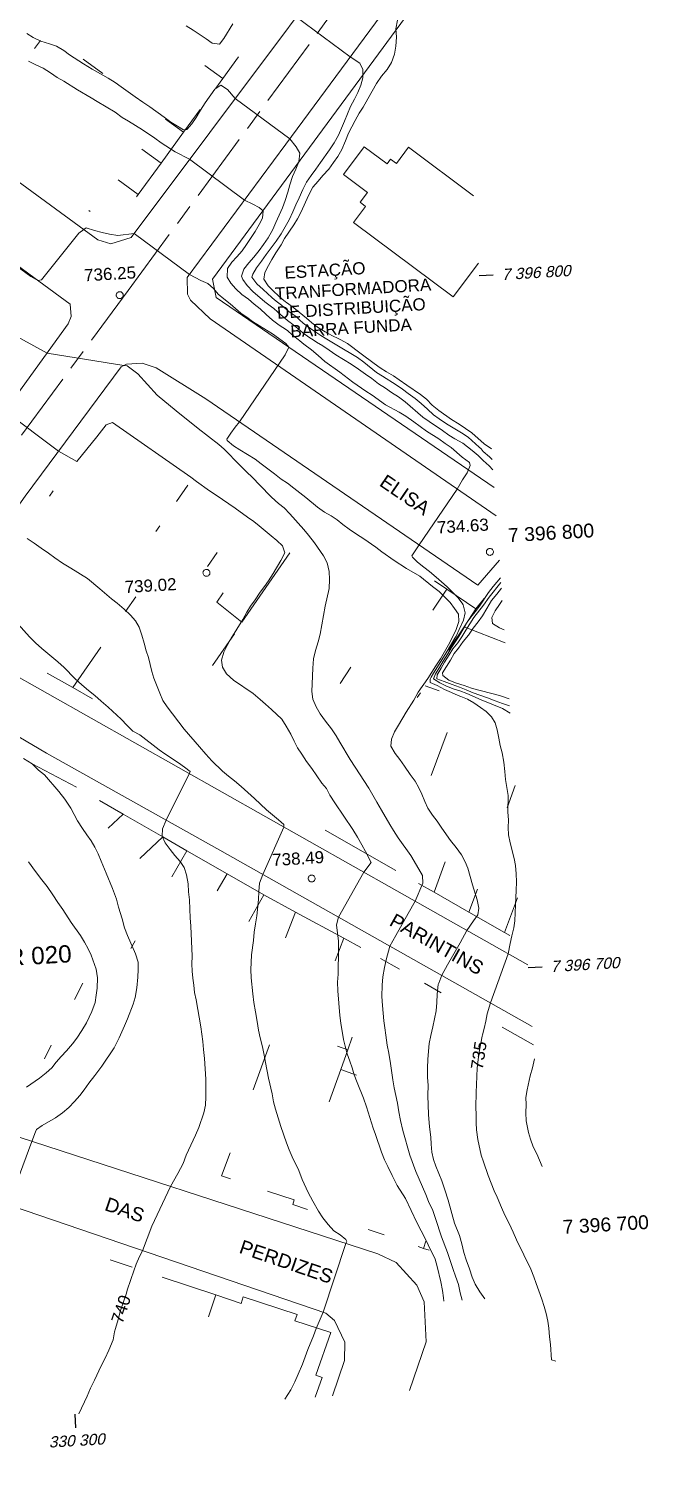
# Model space of a CAD drawing. Header units: metres. Extents: x 329311 to 330425, y 7396637 to 7397287.
# Drawn here: x 330335.9 to 330425.2, y 7396699.6 to 7396906.7 of the extents above; entities that cross this region are included whole.
import ezdxf
from ezdxf.enums import TextEntityAlignment as Align

# ---------------------------------------------------------------- set-up
doc = ezdxf.new("R2010")
doc.units = ezdxf.units.M
doc.linetypes.add('T09', pattern=[17, 10, -2, 3, -2])
doc.layers.get('0').update_dxf_attribs({"lineweight": 18})
for name, color, linetype, lineweight in [('100_SIST_VIARIO_MEIO_FIO', 8, 'Continuous', 18), ('160_P_SIMP_ASF_TOP', 7, 'Continuous', 18), ('168_P_SIMP_PARALE_TOP', 7, 'Continuous', 18), ('206_MURO_E_MURO_ARRIMO', 9, 'Continuous', 18), ('404_SUBST_ALTA_TENSAO', 54, 'Continuous', 18), ('406_SUBST_ALTA_TENSAO_TOP', 54, 'Continuous', 18), ('508_LM_SETOR_FISCAL', 136, 'T09', 18), ('510_LM_SETOR_FISCAL_TOP', 134, 'Continuous', 18), ('600_CURVA_MESTRA', 9, 'Continuous', 18), ('602_CURVA_MESTRA_TOP', 9, 'Continuous', 18), ('604_CURVA_INTERM', 9, 'Continuous', 18), ('606_PTO_COTADO', 9, 'Continuous', 18), ('608_PTO_COTADO_INTERVIA', 9, 'Continuous', 18), ('624_SEGM_CURVA_MESTRA', 14, 'Continuous', 18), ('626_SEGM_CURVA_INTERM', 7, 'Continuous', 18), ('902_MALHA_TEXTO_COORD_UTM', 7, 'Continuous', 13)]:
    doc.layers.add(name, color=color, linetype=linetype, lineweight=lineweight)
doc.layers.add('910_COORD_UTM_COR_ALEGRE', color=7, linetype='Continuous')
doc.styles.get("Standard").update_dxf_attribs({"font": 'arial.ttf'})
doc.styles.add('Style-Arial', font='arial.ttf', dxfattribs={"height": 2})

# ---------------------------------------------------------------- blocks, each defined once
blk = doc.blocks.new('SP09')
at = {"color": 0, "linetype": 'Continuous'}
blk.add_lwpolyline([(-0.03, -0.51), (-0.14, -0.49), (-0.24, -0.46), (-0.31, -0.42), (-0.35, -0.39), (-0.42, -0.31), (-0.47, -0.24), (-0.51, -0.15), (-0.52, -0.09), (-0.52, 0.03), (-0.51, 0.11), (-0.48, 0.2), (-0.44, 0.27), (-0.4, 0.33), (-0.32, 0.39), (-0.23, 0.44), (-0.15, 0.48), (-0.1, 0.48), (-0.03, 0.48), (0.08, 0.48), (0.19, 0.44), (0.27, 0.4), (0.35, 0.32), (0.41, 0.23), (0.46, 0.11), (0.48, 0.03), (0.48, -0.03), (0.47, -0.08), (0.44, -0.21), (0.38, -0.3), (0.31, -0.38), (0.23, -0.44), (0.1, -0.49), (0.02, -0.51)], close=True, dxfattribs=at)
blk = doc.blocks.new('SP10')
at = {"color": 0, "linetype": 'Continuous'}
blk.add_lwpolyline([(-0.03, -0.51), (-0.14, -0.49), (-0.24, -0.46), (-0.31, -0.42), (-0.35, -0.39), (-0.42, -0.31), (-0.47, -0.24), (-0.51, -0.15), (-0.52, -0.09), (-0.52, 0.03), (-0.51, 0.11), (-0.48, 0.2), (-0.44, 0.27), (-0.4, 0.33), (-0.32, 0.39), (-0.23, 0.44), (-0.15, 0.48), (-0.1, 0.48), (-0.03, 0.48), (0.08, 0.48), (0.19, 0.44), (0.27, 0.4), (0.35, 0.32), (0.41, 0.23), (0.46, 0.11), (0.48, 0.03), (0.48, -0.03), (0.47, -0.08), (0.44, -0.21), (0.38, -0.3), (0.31, -0.38), (0.23, -0.44), (0.1, -0.49), (0.02, -0.51)], close=True, dxfattribs=at)

msp = doc.modelspace()

# ---------------------------------------------------------------- linework, layer by layer
at = {"layer": '100_SIST_VIARIO_MEIO_FIO'}
for points in [[(330393.375, 7396976.274), (330328.837, 7397033.697), (330324.555, 7397033.977), (330262.23, 7396960.466), (330252.789, 7396949.197), (330253.36, 7396944.034), (330345.819, 7396876.316), (330347.705, 7396875.723), (330350.629, 7396876.643), (330396.119, 7396937.44)], [(330397.144, 7396922.926), (330372.923, 7396890.103)], [(330372.923, 7396890.103), (330358.701, 7396870.882), (330358.761, 7396868.48), (330359.162, 7396867.612), (330362.004, 7396864.907), (330403.249, 7396836.515)], [(330403.702, 7396830.106), (330400.606, 7396826.532), (330361.39, 7396853.395), (330354.213, 7396857.826), (330352.197, 7396858.517), (330349.946, 7396858.381), (330349.202, 7396857.979), (330335.359, 7396839.35), (330323.426, 7396822.504), (330323.316, 7396821.417), (330324.043, 7396819.576), (330325.925, 7396817.997), (330407.823, 7396771.77)], [(330408.449, 7396762.92), (330363.395, 7396788.329), (330338.431, 7396802.303), (330319.735, 7396813.304), (330318.363, 7396813.567), (330315.482, 7396812.622), (330288.735, 7396776.742), (330286.063, 7396773.042), (330285.007, 7396770.98), (330284.727, 7396767.583), (330286.026, 7396764.544), (330287.667, 7396762.665), (330288.912, 7396761.882), (330328.538, 7396748.859), (330386.2, 7396730.122), (330388.825, 7396728.879), (330391.798, 7396725.627), (330392.856, 7396723.222), (330393.15, 7396717.46), (330390.766, 7396710.424)], [(330329.543, 7396738.326), (330378.679, 7396721.563), (330379.916, 7396720.525), (330381.441, 7396717.391), (330381.385, 7396714.756), (330379.654, 7396709.638)]]:
    msp.add_lwpolyline(points, dxfattribs=at)
msp.add_lwpolyline([(330218.142, 7396831.568), (330181.209, 7396858.126), (330180.167, 7396859.709), (330180.206, 7396862.661), (330181.264, 7396864.688), (330205.606, 7396893.579), (330241.639, 7396935.98), (330247.101, 7396936.612), (330341.836, 7396867.027), (330341.982, 7396865.227), (330341.565, 7396864.207), (330334.3, 7396854.129), (330285.954, 7396789.712), (330283.975, 7396788.172), (330280.918, 7396787.83), (330279.39, 7396788.015), (330258.134, 7396802.792)], close=True, dxfattribs=at)
at = {"layer": '206_MURO_E_MURO_ARRIMO'}
for p, q in [((330362.365, 7396870.643), (330393.08, 7396912.369)), ((330366.115, 7396902.657), (330363.847, 7396899.546)), ((330363.847, 7396899.546), (330362.845, 7396898.172)), ((330360.581, 7396895.067), (330358.198, 7396891.799)), ((330358.198, 7396891.799), (330354.946, 7396887.338)), ((330354.946, 7396887.338), (330351.654, 7396882.824)), ((330351.654, 7396882.824), (330351.412, 7396882.491)), ((330344.511, 7396880.534), (330344.7, 7396880.393)), ((330362.888, 7396867.97), (330362.365, 7396870.643)), ((330402.96, 7396840.603), (330362.888, 7396867.97)), ((330338.85, 7396839.351), (330339.388, 7396840.104)), ((330394.356, 7396827.147), (330396.128, 7396825.939)), ((330396.128, 7396825.939), (330400.296, 7396823.096)), ((330400.296, 7396823.096), (330401.513, 7396824.58)), ((330342.2, 7396811.749), (330338.531, 7396813.822)), ((330345.058, 7396810.135), (330342.2, 7396811.749)), ((330342.756, 7396797.379), (330336.384, 7396800.758)), ((330349.464, 7396793.526), (330346.049, 7396795.488)), ((330355.215, 7396790.223), (330349.464, 7396793.526)), ((330388.776, 7396785.399), (330378.596, 7396791.192)), ((330358.669, 7396788.239), (330355.215, 7396790.223)), ((330364.448, 7396784.919), (330358.669, 7396788.239)), ((330369.741, 7396781.879), (330364.448, 7396784.919)), ((330394.31, 7396782.249), (330392.067, 7396783.526)), ((330399.317, 7396779.4), (330394.31, 7396782.249)), ((330374.322, 7396779.402), (330369.741, 7396781.879)), ((330381.264, 7396775.649), (330374.322, 7396779.402)), ((330404.434, 7396776.451), (330399.317, 7396779.4)), ((330405.192, 7396776.014), (330404.434, 7396776.451)), ((330383.751, 7396774.304), (330381.264, 7396775.649)), ((330389.304, 7396771.169), (330386.554, 7396772.722)), ((330395.328, 7396767.768), (330392.917, 7396769.129)), ((330408.637, 7396760.255), (330404.123, 7396762.804)), ((330363.662, 7396741.35), (330364.958, 7396740.917)), ((330370.277, 7396739.137), (330374.142, 7396737.903)), ((330374.142, 7396737.903), (330373.91, 7396737.253)), ((330373.91, 7396737.253), (330376.052, 7396736.538)), ((330384.793, 7396733.62), (330387.112, 7396732.847)), ((330392.006, 7396731.168), (330392.749, 7396730.914)), ((330392.749, 7396730.914), (330393.571, 7396730.632)), ((330350.798, 7396728.197), (330347.604, 7396729.249)), ((330362.833, 7396724.23), (330355.088, 7396726.783)), ((330366.48, 7396722.976), (330362.833, 7396724.23)), ((330366.786, 7396723.916), (330366.48, 7396722.976)), ((330374.542, 7396721.382), (330366.786, 7396723.916)), ((330374.24, 7396720.49), (330374.542, 7396721.382)), ((330379.399, 7396718.778), (330374.24, 7396720.49)), ((330377.232, 7396712.615), (330379.399, 7396718.778)), ((330377.152, 7396709.461), (330378.148, 7396712.293)), ((330378.148, 7396712.293), (330377.232, 7396712.615))]:
    msp.add_line(p, q, dxfattribs=at)
for points in [[(330337.556, 7396905.048), (330336.697, 7396903.873)], [(330346.531, 7396900.262), (330343.693, 7396902.321)], [(330361.27, 7396901.406), (330363.847, 7396899.546)], [(330358.198, 7396891.799), (330355.57, 7396893.706)], [(330354.946, 7396887.338), (330352.184, 7396889.357)], [(330351.654, 7396882.824), (330348.75, 7396884.947)], [(330357.161, 7396838.563), (330358.784, 7396840.923)], [(330354.198, 7396834.255), (330354.748, 7396835.055)], [(330361.63, 7396829.21), (330363.028, 7396831.246)], [(330373.513, 7396831.178), (330366.585, 7396821.203)], [(330394.106, 7396822.893), (330396.128, 7396825.939)], [(330349.831, 7396822.699), (330351.324, 7396824.842)], [(330362.979, 7396824.07), (330363.902, 7396825.398)], [(330362.979, 7396824.07), (330366.585, 7396821.203)], [(330400.296, 7396823.096), (330398.612, 7396820.531)], [(330365.541, 7396819.491), (330362.378, 7396814.925)], [(330398.612, 7396820.531), (330396.387, 7396817.145)], [(330398.612, 7396820.531), (330404.542, 7396818.218)], [(330346.261, 7396817.577), (330342.2, 7396811.749)], [(330382.311, 7396814.68), (330380.754, 7396812.332)], [(330395.014, 7396811.288), (330393.014, 7396812.01)], [(330392.324, 7396811.014), (330391.86, 7396810.345)], [(330396.169, 7396805.286), (330393.856, 7396799.064)], [(330405.994, 7396797.658), (330404.813, 7396794.427)], [(330349.464, 7396793.526), (330347.312, 7396791.486)], [(330351.89, 7396787.116), (330355.215, 7396790.223)], [(330356.502, 7396784.467), (330358.669, 7396788.239)], [(330394.31, 7396782.249), (330395.893, 7396786.65)], [(330363.015, 7396782.435), (330364.448, 7396784.919)], [(330400.53, 7396782.716), (330399.317, 7396779.4)], [(330367.589, 7396778.055), (330369.741, 7396781.879)], [(330404.434, 7396776.451), (330406.326, 7396781.438)], [(330374.322, 7396779.402), (330372.864, 7396775.666)], [(330350.566, 7396774.132), (330351.209, 7396775.251)], [(330380.023, 7396772.345), (330381.264, 7396775.649)], [(330342.457, 7396766.78), (330343.667, 7396769.159)], [(330338.123, 7396758.259), (330339.103, 7396760.186)], [(330368.204, 7396753.763), (330370.581, 7396760.259)], [(330381.848, 7396759.52), (330380.359, 7396760.051)], [(330380.841, 7396756.697), (330381.848, 7396759.52)], [(330381.848, 7396759.52), (330382.506, 7396761.367)], [(330380.841, 7396756.697), (330379.175, 7396752.02)], [(330380.841, 7396756.697), (330383.124, 7396755.883)], [(330363.662, 7396741.35), (330364.878, 7396744.672)], [(330392.749, 7396730.914), (330393.123, 7396731.961)], [(330362.833, 7396724.23), (330361.774, 7396721.064)]]:
    msp.add_lwpolyline(points, dxfattribs=at)
at = {"layer": '404_SUBST_ALTA_TENSAO'}
for points in [[(330384.221, 7396889.7), (330381.241, 7396885.712), (330384.682, 7396883.141), (330383.616, 7396881.713), (330384.426, 7396881.107), (330382.693, 7396878.788), (330397.049, 7396868.059), (330400.677, 7396872.915)], [(330384.221, 7396889.7), (330381.241, 7396885.712), (330384.682, 7396883.141), (330383.616, 7396881.713), (330384.426, 7396881.107), (330382.693, 7396878.788), (330397.049, 7396868.059), (330400.677, 7396872.915)], [(330399.992, 7396882.622), (330390.606, 7396889.636), (330388.86, 7396887.3), (330388.022, 7396887.927), (330387.51, 7396887.243), (330384.221, 7396889.7)], [(330399.992, 7396882.622), (330390.606, 7396889.636), (330388.86, 7396887.3), (330388.022, 7396887.927), (330387.51, 7396887.243), (330384.221, 7396889.7)]]:
    msp.add_lwpolyline(points, dxfattribs=at)
at = {"layer": '508_LM_SETOR_FISCAL'}
msp.add_lwpolyline([(330238.283, 7396699.647), (330250.232, 7396721.159), (330273.586, 7396761.49), (330284.028, 7396779.034), (330314.702, 7396820.742), (330350.195, 7396869.003), (330379.827, 7396909.295), (330396.598, 7396930.652)], dxfattribs=at)
at = {"layer": '600_CURVA_MESTRA'}
for points, elevation in [([(330373.228, 7396863.156), (330373.03, 7396863.338), (330371.974, 7396864.009), (330371.003, 7396864.714), (330370.086, 7396865.522), (330369.219, 7396866.34), (330368.364, 7396867.012), (330367.541, 7396867.732), (330366.583, 7396868.438), (330365.71, 7396869.226), (330365, 7396870.045), (330364.453, 7396870.938), (330364.511, 7396872.151), (330365.141, 7396873.079), (330365.868, 7396873.833), (330366.62, 7396874.705), (330367.268, 7396875.607), (330367.921, 7396876.656), (330368.5, 7396877.507), (330369.08, 7396878.513), (330369.55, 7396879.441), (330369.661, 7396880.498), (330369.058, 7396880.935), (330368.181, 7396881.44), (330366.956, 7396882.038), (330359.061, 7396887.912), (330356.975, 7396889.003), (330354.952, 7396890.296), (330354.029, 7396890.955), (330352.243, 7396892.162), (330350.226, 7396893.399), (330349.346, 7396893.931), (330348.327, 7396894.683), (330345.745, 7396896.245), (330344.851, 7396896.744), (330342.879, 7396897.901), (330340.93, 7396899.155), (330339.978, 7396899.72), (330339.003, 7396900.373), (330337.933, 7396901.032), (330336.888, 7396901.524), (330335.838, 7396902.071)], 735), ([(330401.287, 7396761.716), (330401.498, 7396762.627), (330401.772, 7396763.678), (330401.953, 7396764.743), (330402.43, 7396766.314), (330404.96, 7396773.386), (330405.263, 7396774.877), (330405.492, 7396775.981), (330405.772, 7396777.115), (330405.945, 7396778.124), (330406.009, 7396780.455), (330406.139, 7396782.509), (330406.178, 7396783.765), (330406.144, 7396784.914), (330406.035, 7396786.097), (330405.84, 7396787.092), (330405.251, 7396789.355), (330405.017, 7396790.52), (330404.952, 7396791.597), (330405.018, 7396792.655), (330404.942, 7396793.844), (330404.966, 7396796.2), (330404.755, 7396797.354), (330404.605, 7396798.484), (330404.496, 7396799.655), (330404.337, 7396801.01), (330404.091, 7396802.327), (330403.811, 7396803.417), (330403.603, 7396804.48), (330403.396, 7396805.663), (330403.091, 7396806.663), (330402.584, 7396807.532), (330401.786, 7396808.298), (330400.992, 7396808.883), (330400.025, 7396809.542), (330399.132, 7396810.086), (330398.151, 7396810.484), (330397.784, 7396810.608), (330396.784, 7396811.067), (330395.802, 7396811.489), (330394.735, 7396812.036), (330393.719, 7396812.464), (330393.747, 7396812.964), (330393.892, 7396813.264), (330394.207, 7396813.839), (330394.807, 7396814.767), (330396.025, 7396816.767), (330397.268, 7396818.866), (330397.461, 7396819.15), (330397.927, 7396820.114), (330398.539, 7396821.454), (330398.754, 7396822.511), (330398.462, 7396823.685), (330398.323, 7396823.933), (330397.698, 7396824.754), (330396.968, 7396825.506), (330396.17, 7396826.27), (330395.376, 7396826.992), (330394.592, 7396827.677), (330393.638, 7396828.465), (330392.815, 7396829.095), (330391.924, 7396829.82), (330391.169, 7396830.549), (330391.097, 7396830.75), (330392.125, 7396832.342), (330397.641, 7396840.375), (330398.399, 7396841.685), (330399.056, 7396842.729), (330399.491, 7396843.765), (330399.375, 7396844.218), (330398.353, 7396844.955), (330396.739, 7396846.362), (330395.895, 7396846.939), (330394.979, 7396847.593), (330393.194, 7396848.716), (330391.382, 7396850.046), (330390.211, 7396850.854), (330389.277, 7396851.439), (330387.308, 7396852.534), (330385.371, 7396853.893), (330384.437, 7396854.465), (330382.569, 7396855.791), (330380.71, 7396857.219), (330378.559, 7396858.765), (330377.605, 7396859.638), (330376.625, 7396860.463), (330375.512, 7396861.268), (330374.933, 7396861.744)], 735), ([(330334.328, 7396820.917), (330335.983, 7396819.064), (330336.863, 7396818.222), (330337.765, 7396817.409), (330339.19, 7396816.167), (330340.082, 7396815.447), (330340.955, 7396814.652), (330342.511, 7396813.077), (330343.528, 7396812.147), (330344.464, 7396811.356), (330345.412, 7396810.59), (330346.293, 7396809.779), (330347.32, 7396808.924), (330349.191, 7396807.188), (330350.078, 7396806.296), (330350.872, 7396805.453), (330351.895, 7396804.941), (330354.648, 7396802.789), (330355.463, 7396802.206), (330357.46, 7396800.925), (330358.339, 7396800.26), (330359.118, 7396799.639), (330358.974, 7396799.343), (330355.695, 7396792.639), (330355.159, 7396791.415), (330355.115, 7396790.337), (330355.538, 7396789.349), (330356.229, 7396788.4), (330356.949, 7396787.561), (330357.672, 7396786.677), (330358.254, 7396785.797), (330358.6, 7396784.757), (330358.823, 7396783.449), (330358.892, 7396782.328), (330359.032, 7396781.146), (330359.088, 7396779.802), (330359.112, 7396778.569), (330359.255, 7396777.337), (330359.406, 7396773.035), (330359.37, 7396771.941), (330359.414, 7396770.878), (330359.501, 7396769.871), (330359.643, 7396768.873), (330359.767, 7396767.781), (330360.002, 7396766.721), (330360.67, 7396762.858), (330360.958, 7396760.726), (330361.035, 7396759.569), (330361.221, 7396758.267), (330361.377, 7396755.323), (330361.399, 7396752.752), (330361.364, 7396751.541), (330361.12, 7396750.437), (330360.373, 7396748.315), (330359.916, 7396747.245), (330358.568, 7396744.341), (330358.106, 7396743.134), (330357.338, 7396741.718), (330356.302, 7396739.837), (330353.597, 7396734.126), (330352.284, 7396730.568), (330351.836, 7396729.727), (330351.33, 7396728.624), (330351.005, 7396727.669), (330350.561, 7396726.45), (330350.071, 7396724.893)], 740), ([(330411.86, 7396714.631), (330411.224, 7396714.839), (330411.055, 7396717.067), (330410.934, 7396718.16), (330410.82, 7396719.423), (330410.668, 7396720.413), (330410.434, 7396721.505), (330410.16, 7396722.543), (330409.823, 7396723.584), (330409.399, 7396724.801), (330409.003, 7396725.828), (330408.665, 7396726.834), (330408.244, 7396727.906), (330407.239, 7396730.006), (330406.169, 7396732.138), (330405.689, 7396733.245), (330405.114, 7396734.511), (330404.499, 7396735.717), (330403.989, 7396736.809), (330403.387, 7396738.293), (330402.963, 7396739.221), (330402.497, 7396740.315), (330402.073, 7396741.432), (330401.395, 7396743.381), (330401.102, 7396744.365), (330400.613, 7396746.631), (330400.411, 7396747.994), (330400.36, 7396749.032), (330400.355, 7396750.165), (330400.31, 7396751.256), (330400.338, 7396753.388), (330400.435, 7396755.707)], 735)]:
    msp.add_lwpolyline(points, dxfattribs=dict(at, elevation=elevation))
at = {"layer": '600_CURVA_MESTRA', "elevation": 740, "flags": 128}
msp.add_lwpolyline([(330348.361, 7396719.374), (330348.213, 7396718.87), (330348.023, 7396717.725), (330347.407, 7396716.252), (330346.865, 7396715.071), (330346.321, 7396713.989), (330345.37, 7396711.898), (330344.782, 7396710.749), (330344.284, 7396709.589), (330343.104, 7396707.055)], dxfattribs=at)
at = {"layer": '604_CURVA_INTERM', "flags": 128}
for points, elevation in [([(330370.929, 7396867.995), (330369.679, 7396869.143), (330368.752, 7396869.97), (330368.039, 7396870.912), (330368.145, 7396871.351), (330368.713, 7396872.259), (330369.427, 7396873.206), (330370.081, 7396874.166), (330371.529, 7396876.125), (330372.248, 7396877.17), (330373.383, 7396879.171), (330373.954, 7396880.33), (330374.387, 7396881.354), (330374.833, 7396882.33), (330375.355, 7396883.547), (330375.889, 7396884.63), (330376.569, 7396885.559), (330377.259, 7396886.462), (330377.919, 7396887.462), (330379.209, 7396889.283), (330379.896, 7396890.294), (330380.511, 7396891.389), (330381.389, 7396893.413), (330382.256, 7396895.494), (330382.823, 7396896.563), (330383.283, 7396897.551), (330383.713, 7396898.606), (330384.027, 7396899.636), (330384.024, 7396900.834), (330383.576, 7396901.74), (330382.199, 7396902.673), (330374.427, 7396908.449)], 733), ([(330365.28, 7396907.423), (330363.997, 7396905.343), (330363.358, 7396904.498), (330362.322, 7396904.647), (330361.464, 7396905.262), (330360.426, 7396905.929), (330359.571, 7396906.541), (330358.561, 7396907.156)], 733), ([(330371.19, 7396866.381), (330370.866, 7396866.648), (330369.886, 7396867.34), (330368.166, 7396868.831), (330367.34, 7396869.711), (330366.743, 7396870.596), (330366.53, 7396871.069), (330366.879, 7396872.091), (330367.594, 7396872.99), (330368.307, 7396873.81), (330369.074, 7396874.744), (330369.718, 7396875.601), (330370.378, 7396876.588), (330371.031, 7396877.78), (330371.473, 7396878.791), (330372.454, 7396880.924), (330372.846, 7396881.959), (330373.227, 7396883.147), (330373.513, 7396884.242), (330373.889, 7396885.439), (330374.375, 7396886.507), (330374.804, 7396887.519), (330374.931, 7396888.771), (330374.409, 7396889.701), (330373.479, 7396890.856), (330365.628, 7396896.69), (330364.502, 7396897.973), (330363.55, 7396898.583), (330362.701, 7396898.028), (330361.315, 7396896.046), (330360.605, 7396894.989), (330359.98, 7396893.947), (330359.396, 7396893.03), (330358.662, 7396892.192), (330358.179, 7396892.141), (330357.322, 7396892.685), (330356.342, 7396893.279), (330355.386, 7396893.969), (330353.336, 7396895.485), (330352.317, 7396896.122), (330351.227, 7396896.929), (330349.186, 7396898.357), (330348.306, 7396898.957), (330347.296, 7396899.595), (330344.999, 7396900.902), (330343.748, 7396901.669), (330341.762, 7396902.984), (330340.94, 7396903.6), (330339.87, 7396904.197), (330338.877, 7396904.532), (330337.631, 7396904.914), (330336.529, 7396905.453), (330335.617, 7396906.047)], 734), ([(330398.035, 7396774.963), (330399.033, 7396776.731), (330399.972, 7396778.133), (330400.616, 7396778.978), (330400.723, 7396779.979), (330400.513, 7396781.139), (330399.824, 7396783.31), (330399.138, 7396785.702), (330398.796, 7396786.644), (330398.223, 7396787.665), (330397.468, 7396788.709), (330396.676, 7396789.727), (330395.425, 7396791.503), (330394.727, 7396792.489), (330394.061, 7396793.385), (330393.409, 7396794.386), (330392.939, 7396795.349), (330392.505, 7396796.374), (330392.079, 7396797.311), (330391.57, 7396798.252), (330390.859, 7396799.24), (330390.047, 7396800.428), (330389.379, 7396801.373), (330388.698, 7396802.256), (330388.066, 7396803.303), (330388.151, 7396804.326), (330388.565, 7396805.356), (330389.174, 7396806.344), (330390.247, 7396808.221), (330391.37, 7396809.952), (330392.01, 7396811.086), (330393.37, 7396813.081), (330394.556, 7396814.884), (330395.207, 7396815.882), (330396.382, 7396817.932), (330397.056, 7396819.199), (330397.462, 7396820.144), (330397.871, 7396821.263), (330397.791, 7396822.326), (330397.246, 7396823.173), (330396.598, 7396823.994), (330395.844, 7396824.796), (330395.035, 7396825.611), (330394.081, 7396826.332), (330392.232, 7396827.804), (330390.297, 7396828.911), (330388.517, 7396830.074), (330386.75, 7396831.327), (330385.889, 7396831.973), (330384.148, 7396833.181), (330383.09, 7396833.869), (330382.054, 7396834.571), (330381.134, 7396835.241), (330380.311, 7396835.925), (330379.438, 7396836.494), (330378.517, 7396837.044), (330377.495, 7396837.77), (330375.796, 7396839.152), (330374.079, 7396840.521), (330373.156, 7396841.212), (330372.26, 7396841.807), (330371.313, 7396842.562), (330369.377, 7396844.027), (330368.492, 7396844.657), (330366.272, 7396846.044), (330365.383, 7396846.578), (330364.483, 7396847.357), (330364.431, 7396847.544), (330364.983, 7396848.441), (330365.626, 7396849.277), (330366.222, 7396850.085), (330372.83, 7396859.72), (330373.333, 7396860.834), (330372.921, 7396861.335), (330371.014, 7396862.729), (330369.138, 7396863.912), (330368.121, 7396864.536), (330367.298, 7396865.136), (330366.449, 7396865.723), (330365.657, 7396866.39), (330364.906, 7396867.062), (330363.977, 7396867.808), (330363.177, 7396868.478), (330362.484, 7396869.278), (330361.659, 7396869.994), (330360.69, 7396870.45), (330359.021, 7396871.314), (330351.069, 7396877.231), (330348.697, 7396876.936), (330347.53, 7396877.118), (330346.433, 7396877.343), (330345.333, 7396877.666), (330344.142, 7396878.01), (330343.795, 7396877.798), (330343.089, 7396877.275), (330337.711, 7396870.553), (330337.156, 7396870.422), (330336.193, 7396871.035), (330334.192, 7396872.429)], 736), ([(330390.576, 7396779.17), (330391.575, 7396780.941), (330392.666, 7396783.552), (330392.599, 7396784.654), (330392.107, 7396785.588), (330390.937, 7396787.566), (330389.116, 7396790.106), (330388.445, 7396791.137), (330387.899, 7396792.036), (330386.733, 7396794.09), (330386.037, 7396795.251), (330384.88, 7396797.238), (330382.898, 7396800.274), (330382.191, 7396801.386), (330380.695, 7396803.88), (330380.179, 7396804.788), (330379.506, 7396805.813), (330378.638, 7396806.926), (330377.877, 7396807.962), (330377.3, 7396808.997), (330376.831, 7396810.099), (330376.662, 7396811.208), (330376.699, 7396812.302), (330376.834, 7396814.565), (330376.932, 7396815.896), (330377.197, 7396817.116), (330377.564, 7396818.347), (330377.85, 7396819.473), (330378.363, 7396822.159), (330378.614, 7396823.468), (330379.155, 7396826.051), (330379.209, 7396827.332), (330379.176, 7396828.493), (330378.886, 7396829.732), (330378.367, 7396830.754), (330377.05, 7396832.631), (330376.202, 7396833.729), (330375.539, 7396834.554), (330373.496, 7396836.796), (330372.668, 7396837.662), (330371.873, 7396838.28), (330370.846, 7396839.215), (330369.124, 7396840.988), (330368.15, 7396842), (330367.204, 7396842.908), (330365.508, 7396844.603), (330364.801, 7396845.375), (330364.054, 7396846.142), (330363.278, 7396846.781), (330360.286, 7396849.123), (330357.106, 7396851.654), (330354.374, 7396853.902), (330351.6, 7396857), (330350.043, 7396858.11), (330349.569, 7396858.177), (330338.508, 7396859.966), (330333.212, 7396862.901)], 737), ([(330380.464, 7396862.07), (330380.839, 7396861.886), (330381.823, 7396861.335), (330383.805, 7396859.858), (330385.643, 7396858.456), (330386.506, 7396857.834), (330387.456, 7396857.254), (330388.432, 7396856.716), (330389.274, 7396856.138), (330390.348, 7396855.361), (330392.341, 7396854.025), (330393.183, 7396853.332), (330394.004, 7396852.457), (330394.979, 7396851.71), (330396.797, 7396850.394), (330397.906, 7396849.725), (330399.755, 7396848.465), (330401.503, 7396846.876), (330402.568, 7396846.163)], 732), ([(330395.71, 7396723.292), (330395.672, 7396723.76), (330395.523, 7396724.832), (330395.28, 7396726.106), (330394.753, 7396728.31), (330394.451, 7396729.334), (330393.46, 7396731.436), (330392.93, 7396732.509), (330392.428, 7396733.452), (330391.823, 7396734.654), (330390.152, 7396738.106), (330388.984, 7396739.965), (330388.228, 7396741.416), (330387.63, 7396742.713), (330387.168, 7396743.655), (330386.694, 7396744.785), (330385.863, 7396747.305), (330385.52, 7396748.255), (330384.543, 7396751.301), (330384.109, 7396752.578), (330383.184, 7396754.822), (330382.785, 7396755.95), (330382.484, 7396756.929), (330382.134, 7396757.891), (330381.775, 7396758.978), (330381.464, 7396760.059), (330381.238, 7396761.037), (330380.833, 7396763.361), (330380.699, 7396764.463), (330380.43, 7396768.017), (330380.394, 7396769.292), (330380.48, 7396770.425), (330380.48, 7396771.675), (330380.511, 7396772.798), (330380.503, 7396775.221), (330380.248, 7396777.561), (330380.518, 7396778.672), (330384.16, 7396785.127), (330385.243, 7396786.533), (330384.418, 7396788.127), (330383.855, 7396789.094), (330383.261, 7396790.193), (330382.583, 7396791.277), (330379.991, 7396795.147), (330379.285, 7396796.232), (330378.804, 7396797.186), (330378.133, 7396797.988), (330377.378, 7396799.046), (330376.673, 7396800.078), (330375.915, 7396801.103), (330375.211, 7396802.151), (330374.621, 7396803.088), (330374.133, 7396804.007), (330373.626, 7396805.031), (330372.99, 7396806.184), (330372.344, 7396807.223), (330370.878, 7396808.614), (330369.995, 7396809.349), (330369.213, 7396810.038), (330368.197, 7396810.889), (330365.391, 7396812.834), (330364.374, 7396813.739), (330363.803, 7396814.689), (330363.669, 7396815.698), (330364.003, 7396816.86), (330364.477, 7396817.813), (330365.011, 7396818.767), (330366.738, 7396821.571), (330367.316, 7396822.626), (330367.847, 7396823.512), (330368.496, 7396824.4), (330369.224, 7396825.503), (330369.832, 7396826.31), (330370.44, 7396827.164), (330371.099, 7396828.201), (330372.217, 7396830.079), (330372.759, 7396831.19), (330372.42, 7396832.199), (330371.636, 7396832.941), (330370.82, 7396833.638), (330369.969, 7396834.332), (330369.104, 7396835.075), (330368.292, 7396835.693), (330367.408, 7396836.312), (330365.639, 7396837.618), (330362.893, 7396839.473), (330361.916, 7396840.111), (330360.059, 7396841.459), (330359.216, 7396842.086), (330347.942, 7396849.975), (330347.004, 7396849.637), (330345.673, 7396847.879), (330342.794, 7396844.347), (330340.177, 7396845.834), (330332.421, 7396851.626)], 738), ([(330372.796, 7396709.154), (330373.633, 7396710.525), (330374.234, 7396711.672), (330374.721, 7396712.786), (330375.304, 7396714.217), (330376.097, 7396716.346), (330376.907, 7396718.309), (330377.316, 7396719.348), (330378.289, 7396721.696), (330381.593, 7396731.619), (330381.739, 7396731.883), (330381.578, 7396732.205), (330380.745, 7396732.85), (330379.844, 7396733.461), (330379.028, 7396734.349), (330378.251, 7396735.337), (330377.617, 7396736.26), (330376.816, 7396737.699), (330376.157, 7396738.945), (330375.259, 7396740.85), (330374.774, 7396742.134), (330373.843, 7396744.129), (330373.404, 7396745.127), (330373.035, 7396746.116), (330372.197, 7396748.505), (330371.418, 7396750.981), (330371.151, 7396752.049), (330370.95, 7396753.187), (330370.402, 7396755.472), (330369.97, 7396757.725), (330369.793, 7396758.76), (330369.548, 7396759.981), (330369.24, 7396761.277), (330369.005, 7396762.369), (330368.781, 7396763.621), (330368.561, 7396765.005), (330368.306, 7396766.375), (330368.157, 7396767.582), (330367.942, 7396769.9), (330367.884, 7396771.09), (330367.914, 7396772.143), (330367.99, 7396773.213), (330368.265, 7396775.297), (330368.354, 7396776.495), (330368.532, 7396777.718), (330368.741, 7396778.832), (330369.005, 7396781.192), (330369.034, 7396782.358), (330369.146, 7396783.539), (330369.609, 7396784.825), (330372.625, 7396791.637), (330372.642, 7396792.002), (330371.853, 7396792.699), (330370.984, 7396793.399), (330370.124, 7396794.135), (330368.391, 7396795.762), (330367.457, 7396796.642), (330366.475, 7396797.504), (330365.503, 7396798.306), (330364.655, 7396798.97), (330363.797, 7396799.693), (330362.263, 7396801.198), (330361.411, 7396802.132), (330360.502, 7396803.225), (330358.266, 7396805.78), (330355.807, 7396808.991), (330355.197, 7396809.91), (330354.764, 7396810.924), (330353.9, 7396813.09), (330353.615, 7396814.066), (330353.126, 7396816.11), (330352.802, 7396817.067), (330352.482, 7396818.138), (330352.185, 7396819.288), (330351.785, 7396820.44), (330351.279, 7396821.392), (330350.529, 7396822.21), (330349.634, 7396823.065), (330348.617, 7396823.923), (330347.786, 7396824.569), (330346.127, 7396825.982), (330344.329, 7396827.467), (330341.947, 7396828.974), (330340.755, 7396829.706), (330339.653, 7396830.458), (330338.722, 7396831.123), (330337.662, 7396831.835), (330336.635, 7396832.585), (330335.621, 7396833.23)], 739), ([(330405.259, 7396808.065), (330404.144, 7396808.731), (330401.065, 7396809.965), (330399.011, 7396810.895), (330398.015, 7396811.273), (330397.024, 7396811.57), (330396.007, 7396811.996), (330395.101, 7396812.46), (330394.211, 7396812.995), (330394.488, 7396813.736), (330395.058, 7396814.651), (330395.601, 7396815.581), (330396.252, 7396816.61), (330396.803, 7396817.525), (330397.866, 7396819.1), (330398.755, 7396820.671), (330399.076, 7396821.174), (330399.756, 7396822.081), (330400.269, 7396822.713), (330400.921, 7396823.635), (330402.145, 7396825.468), (330402.794, 7396826.305), (330403.881, 7396827.569)], 734), ([(330405.184, 7396809.133), (330404.138, 7396809.444), (330403.098, 7396809.86), (330402.01, 7396810.254), (330399.946, 7396810.973), (330398.94, 7396811.415), (330397.974, 7396811.818), (330396.885, 7396812.208), (330395.768, 7396812.637), (330394.684, 7396813.023), (330394.743, 7396813.589), (330395.309, 7396814.534), (330395.798, 7396815.431), (330396.479, 7396816.453), (330397.014, 7396817.322), (330397.692, 7396818.2), (330398.271, 7396819.051), (330398.857, 7396820.052), (330400.004, 7396821.834), (330401.417, 7396823.652), (330402.215, 7396824.774), (330403.928, 7396826.905)], 733), ([(330403.986, 7396826.079), (330403.35, 7396825.232), (330402.587, 7396824.305), (330401.878, 7396823.169), (330401.256, 7396822.086), (330400.637, 7396821.232), (330399.931, 7396820.299), (330399.25, 7396819.289), (330398.482, 7396818.417), (330397.805, 7396817.439), (330397.187, 7396816.644), (330396.663, 7396815.706), (330396.061, 7396814.774), (330395.524, 7396813.889), (330395.571, 7396813.515), (330396.431, 7396812.808), (330397.503, 7396812.4), (330398.612, 7396812.065), (330399.686, 7396811.684), (330400.748, 7396811.37), (330402.82, 7396810.851), (330403.882, 7396810.577), (330405.114, 7396810.122)], 732), ([(330404.11, 7396824.326), (330403.716, 7396823.727), (330403.079, 7396822.833), (330402.638, 7396821.875), (330402.716, 7396820.994), (330403.705, 7396820.375), (330404.412, 7396820.058)], 731), ([(330334.222, 7396740.618), (330336.327, 7396746.328), (330336.836, 7396747.722), (330336.968, 7396748.041), (330337.804, 7396748.649), (330339.735, 7396749.729), (330340.737, 7396750.464), (330341.626, 7396751.21), (330342.484, 7396752.092), (330343.241, 7396752.959), (330343.866, 7396753.745), (330344.53, 7396754.723), (330345.397, 7396755.83), (330346.394, 7396757.173), (330348.188, 7396759.831), (330348.882, 7396761.286), (330349.657, 7396762.992), (330350.105, 7396764.017), (330350.898, 7396766.112), (330351.186, 7396767.095), (330351.444, 7396768.457), (330351.594, 7396770.02), (330351.636, 7396771.104), (330351.634, 7396772.177), (330351.241, 7396773.393), (330350.107, 7396776.033), (330349.665, 7396777.122), (330349.32, 7396778.424), (330348.827, 7396780.081), (330348.496, 7396781.254), (330347.922, 7396782.811), (330347.013, 7396785.019), (330346.319, 7396786.754), (330345.855, 7396787.765), (330345.372, 7396788.763), (330344.872, 7396789.673), (330344.252, 7396790.522), (330343.614, 7396791.45), (330342.92, 7396792.525), (330341.946, 7396794.379), (330341.06, 7396795.661), (330340.207, 7396796.793), (330338.156, 7396799.183), (330337.297, 7396799.859), (330336.372, 7396800.77), (330335.133, 7396801.506)], 741), ([(330335.849, 7396786.613), (330336.823, 7396785.222), (330337.736, 7396784.027), (330338.516, 7396783.072), (330339.359, 7396781.873), (330340.065, 7396780.76), (330340.789, 7396779.763), (330342.001, 7396777.885), (330343.308, 7396775.999), (330343.919, 7396775.05), (330344.436, 7396774.092), (330344.86, 7396773.184), (330345.591, 7396771.171), (330345.794, 7396769.926), (330345.753, 7396768.409), (330345.6, 7396767.399), (330345.421, 7396766.36), (330344.964, 7396765.05), (330344.17, 7396763.444), (330343.506, 7396762.304), (330342.797, 7396761.235), (330342.177, 7396760.41), (330341.292, 7396759.39), (330340.551, 7396758.588), (330339.835, 7396757.751), (330339.196, 7396756.957), (330338.377, 7396756.209), (330337.436, 7396755.446), (330335.546, 7396754.173)], 742), ([(330409.877, 7396742.704), (330409.107, 7396744.546), (330408.564, 7396745.558), (330408.191, 7396746.64), (330407.924, 7396747.615), (330407.572, 7396749.322), (330407.529, 7396750.451), (330407.55, 7396751.63), (330407.532, 7396752.664), (330407.687, 7396753.782), (330408.155, 7396755.794), (330408.459, 7396756.924), (330408.78, 7396758.23)], 734)]:
    msp.add_lwpolyline(points, dxfattribs=dict(at, elevation=elevation))
at = {"layer": '604_CURVA_INTERM'}
for points, elevation in [([(330389.03, 7396907.975), (330388.802, 7396906.718), (330388.862, 7396905.493), (330388.798, 7396904.196), (330388.568, 7396903.082), (330388.174, 7396901.852), (330387.506, 7396900.863), (330386.715, 7396899.881), (330385.991, 7396898.847), (330384.727, 7396896.609), (330384.082, 7396895.441), (330383.51, 7396894.542), (330382.93, 7396893.522), (330381.975, 7396891.664), (330381.512, 7396890.588), (330381.013, 7396889.334), (330380.443, 7396888.322), (330379.779, 7396887.422), (330379.145, 7396886.477), (330378.28, 7396885.554), (330377.593, 7396884.762), (330376.795, 7396883.898), (330376.181, 7396882.686), (330375.157, 7396880.33), (330374.617, 7396879.304), (330374.074, 7396878.46), (330372.712, 7396876.476), (330372.231, 7396875.581), (330371.483, 7396874.412), (330370.911, 7396873.472), (330370.409, 7396872.604), (330369.904, 7396871.606), (330369.745, 7396870.617), (330370.367, 7396869.688), (330370.858, 7396869.205)], 732), ([(330402.781, 7396843.141), (330402.249, 7396843.726), (330401.377, 7396844.506), (330400.629, 7396845.206), (330399.76, 7396845.949), (330398.42, 7396846.967), (330397.287, 7396847.622), (330396.438, 7396848.161), (330395.49, 7396848.829), (330393.567, 7396850.087), (330392.653, 7396850.757), (330390.124, 7396852.938), (330389.168, 7396853.648), (330388.14, 7396854.309), (330387.275, 7396854.897), (330386.278, 7396855.54), (330385.327, 7396856.292), (330384.398, 7396856.919), (330383.418, 7396857.641), (330382.344, 7396858.392), (330380.121, 7396859.743), (330379.182, 7396860.415), (330378.258, 7396860.999), (330377.335, 7396861.55), (330376.866, 7396861.858)], 734), ([(330402.674, 7396844.651), (330402.296, 7396844.997), (330401.367, 7396845.799), (330401.085, 7396846.183), (330400.78, 7396846.426), (330399.201, 7396847.832), (330398.263, 7396848.488), (330396.096, 7396849.791), (330395.011, 7396850.488), (330394.198, 7396851.088), (330393.338, 7396851.898), (330392.433, 7396852.701), (330391.561, 7396853.412), (330390.562, 7396854.126), (330389.73, 7396854.749), (330388.831, 7396855.382), (330386.858, 7396856.63), (330385.989, 7396857.163), (330384.154, 7396858.651), (330383.272, 7396859.317), (330382.283, 7396859.926), (330381.219, 7396860.532), (330379.052, 7396861.835), (330378.826, 7396861.973)], 733), ([(330398.322, 7396723.446), (330398.049, 7396724.525), (330397.82, 7396725.725), (330397.363, 7396726.901), (330397.024, 7396727.866), (330396.603, 7396729.18), (330396.212, 7396730.337), (330395.381, 7396732.576), (330394.518, 7396735.212), (330394.1, 7396736.386), (330393.49, 7396737.678), (330393.086, 7396738.694), (330391.639, 7396741.98), (330390.812, 7396744.371), (330389.81, 7396747.885), (330389.443, 7396749.352), (330389.205, 7396750.572), (330389.019, 7396751.828), (330388.559, 7396754.069), (330388.362, 7396755.187), (330387.993, 7396757.586), (330387.764, 7396759.076), (330387.545, 7396760.2), (330387.341, 7396761.654), (330387.209, 7396762.719), (330387.045, 7396763.71), (330386.845, 7396765.919), (330386.777, 7396767.225), (330386.829, 7396768.836), (330386.908, 7396770.064), (330387.123, 7396771.395), (330387.402, 7396772.504), (330387.935, 7396774.489), (330388.788, 7396776.001)], 737), ([(330401.618, 7396723.64), (330400.864, 7396724.656), (330400.21, 7396725.75), (330399.8, 7396726.753), (330399.405, 7396727.949), (330398.932, 7396729.249), (330398.597, 7396730.305), (330398.284, 7396731.547), (330397.948, 7396732.75), (330397.241, 7396734.543), (330396.337, 7396737.839), (330395.859, 7396739.343), (330395.396, 7396740.669), (330394.555, 7396742.772), (330394.202, 7396743.713), (330393.946, 7396744.771), (330393.89, 7396745.924), (330393.814, 7396746.954), (330393.619, 7396748.439), (330393.472, 7396750.2), (330393.38, 7396752.94), (330393.418, 7396754.423), (330393.361, 7396755.541), (330393.349, 7396756.932), (330393.374, 7396758.125), (330393.478, 7396759.333), (330393.603, 7396760.445), (330393.833, 7396761.583), (330394.115, 7396762.841), (330394.571, 7396765.145), (330394.686, 7396766.366), (330394.742, 7396767.573), (330394.892, 7396768.929), (330394.956, 7396769.137), (330395.395, 7396770.282), (330396.248, 7396771.794)], 736)]:
    msp.add_lwpolyline(points, dxfattribs=dict(at, elevation=elevation))
at = {"layer": '624_SEGM_CURVA_MESTRA'}
for points, elevation in [([(330374.933, 7396861.744), (330374.708, 7396861.928), (330373.845, 7396862.589), (330373.228, 7396863.156)], 735), ([(330400.435, 7396755.707), (330400.436, 7396755.735), (330400.505, 7396756.904), (330400.639, 7396758.162), (330400.836, 7396759.471), (330401.241, 7396761.515), (330401.287, 7396761.716)], 735), ([(330350.071, 7396724.893), (330349.94, 7396724.478), (330349.098, 7396721.935), (330348.735, 7396720.639), (330348.361, 7396719.374)], 740)]:
    msp.add_lwpolyline(points, dxfattribs=dict(at, elevation=elevation))
at = {"layer": '626_SEGM_CURVA_INTERM'}
for points, elevation in [([(330370.858, 7396869.205), (330372.165, 7396867.919), (330372.851, 7396867.387)], 732), ([(330371.725, 7396867.307), (330371.314, 7396867.641), (330370.929, 7396867.995)], 733), ([(330371.921, 7396867.147), (330371.725, 7396867.307)], 733), ([(330375.094, 7396864.583), (330374.405, 7396865.229), (330373.398, 7396865.915), (330372.278, 7396866.856), (330371.921, 7396867.147)], 733), ([(330372.851, 7396867.387), (330373.072, 7396867.215)], 732), ([(330373.072, 7396867.215), (330373.148, 7396867.156), (330374.066, 7396866.474), (330375.902, 7396864.986), (330376.284, 7396864.653)], 732), ([(330373.422, 7396864.484), (330372.535, 7396865.216), (330371.741, 7396865.926), (330371.19, 7396866.381)], 734), ([(330373.754, 7396864.22), (330373.495, 7396864.423), (330373.422, 7396864.484)], 734), ([(330376.866, 7396861.858), (330376.394, 7396862.167), (330375.37, 7396862.91), (330374.358, 7396863.745), (330373.754, 7396864.22)], 734), ([(330375.425, 7396864.301), (330375.208, 7396864.476), (330375.094, 7396864.583)], 733), ([(330378.826, 7396861.973), (330377.953, 7396862.507), (330376.937, 7396863.16), (330376.009, 7396863.828), (330375.425, 7396864.301)], 733), ([(330376.284, 7396864.653), (330376.622, 7396864.358)], 732), ([(330376.622, 7396864.358), (330376.67, 7396864.316), (330377.61, 7396863.606), (330378.586, 7396863.018), (330379.662, 7396862.463), (330380.464, 7396862.07)], 732), ([(330388.788, 7396776.001), (330390.576, 7396779.17)], 737), ([(330396.248, 7396771.794), (330398.035, 7396774.963)], 736)]:
    msp.add_lwpolyline(points, dxfattribs=dict(at, elevation=elevation))
at = {"layer": '910_COORD_UTM_COR_ALEGRE', "color": 253, "flags": 128}
for points in [[(330402.802, 7396871.222), (330400.805, 7396871.104)], [(330409.85, 7396771.464), (330407.853, 7396771.346)], [(330342.672, 7396705.02), (330342.554, 7396707.016)]]:
    msp.add_lwpolyline(points, dxfattribs=at)

# ---------------------------------------------------------------- block references
at = {"layer": '606_PTO_COTADO', "rotation": 3.377855659799661}
for p in [(330361.504, 7396828.307, 739.02), (330376.675, 7396784.239, 738.48)]:
    msp.add_blockref('SP09', p, dxfattribs=at)
at = {"layer": '608_PTO_COTADO_INTERVIA', "rotation": 3.377855659799661}
for p in [(330349.004, 7396868.332, 736.25), (330402.362, 7396831.327, 734.63)]:
    msp.add_blockref('SP10', p, dxfattribs=at)

# ---------------------------------------------------------------- texts
at = {"layer": '160_P_SIMP_ASF_TOP', "style": 'Style-Arial'}
for s, rotation, p in [('PARINTINS', 330.57825, (330388.19, 7396778.427)), ('DAS', 341.1629, (330346.989, 7396737.404)), ('PERDIZES', 341.1629, (330366.383, 7396731.249))]:
    msp.add_text(s, height=2, rotation=rotation, dxfattribs=at).set_placement(p, align=Align.MIDDLE_LEFT)
at = {"layer": '168_P_SIMP_PARALE_TOP', "style": 'Style-Arial'}
msp.add_text('ELISA', height=2, rotation=325.58941, dxfattribs=at).set_placement((330386.832, 7396841.783), align=Align.MIDDLE_LEFT)
at = {"layer": '406_SUBST_ALTA_TENSAO_TOP', "style": 'Style-Arial'}
for s, p in [('ESTAÇÃO', (330372.787, 7396870.687)), ('TRANFORMADORA', (330371.414, 7396867.671)), ('DE DISTRIBUIÇÃO', (330371.703, 7396864.914)), ('BARRA FUNDA', (330373.628, 7396862.22))]:
    msp.add_text(s, height=1.75, rotation=3.37786, dxfattribs=at).set_placement(p)
at = {"layer": '510_LM_SETOR_FISCAL_TOP', "style": 'Style-Arial'}
msp.add_text('SETOR 020', height=2.5, rotation=3.37786, dxfattribs=at).set_placement((330323.324, 7396771.058))
at = {"layer": '602_CURVA_MESTRA_TOP', "style": 'Style-Arial'}
for s, rotation, p in [('735', 81.44379, (330400.725, 7396758.732)), ('740', 71.67848, (330349.169, 7396722.149))]:
    msp.add_text(s, height=1.75, rotation=rotation, dxfattribs=at).set_placement(p, align=Align.MIDDLE_CENTER)
at = {"layer": '606_PTO_COTADO', "style": 'Style-Arial'}
for s, p in [('739.02', (330353.428, 7396826.47, 739.02)), ('738.49', (330374.698, 7396787.12, 738.48))]:
    msp.add_text(s, height=1.75, rotation=3.37786, dxfattribs=at).set_placement(p, align=Align.MIDDLE_CENTER)
at = {"layer": '608_PTO_COTADO_INTERVIA', "style": 'Style-Arial'}
for s, p in [('736.25', (330347.582, 7396871.402, 736.25)), ('734.63', (330398.435, 7396835.053, 734.63))]:
    msp.add_text(s, height=1.75, rotation=3.37786, dxfattribs=at).set_placement(p, align=Align.MIDDLE_CENTER)
at = {"layer": '902_MALHA_TEXTO_COORD_UTM'}
for s, p in [('7 396 800', (330404.948, 7396833.703)), ('7 396 700', (330412.836, 7396733.995))]:
    msp.add_text(s, height=2, rotation=3.37786, dxfattribs=at).set_placement(p, align=Align.MIDDLE_LEFT)
at = {"layer": '910_COORD_UTM_COR_ALEGRE', "color": 253, "oblique": 15}
for s, p in [('7 396 800', (330408.991, 7396871.588)), ('7 396 700', (330416.039, 7396771.83)), ('330 300', (330342.778, 7396703.223))]:
    msp.add_text(s, height=1.6, rotation=3.37786, dxfattribs=at).set_placement(p, align=Align.MIDDLE_CENTER)

doc.saveas('drawing.dxf')
